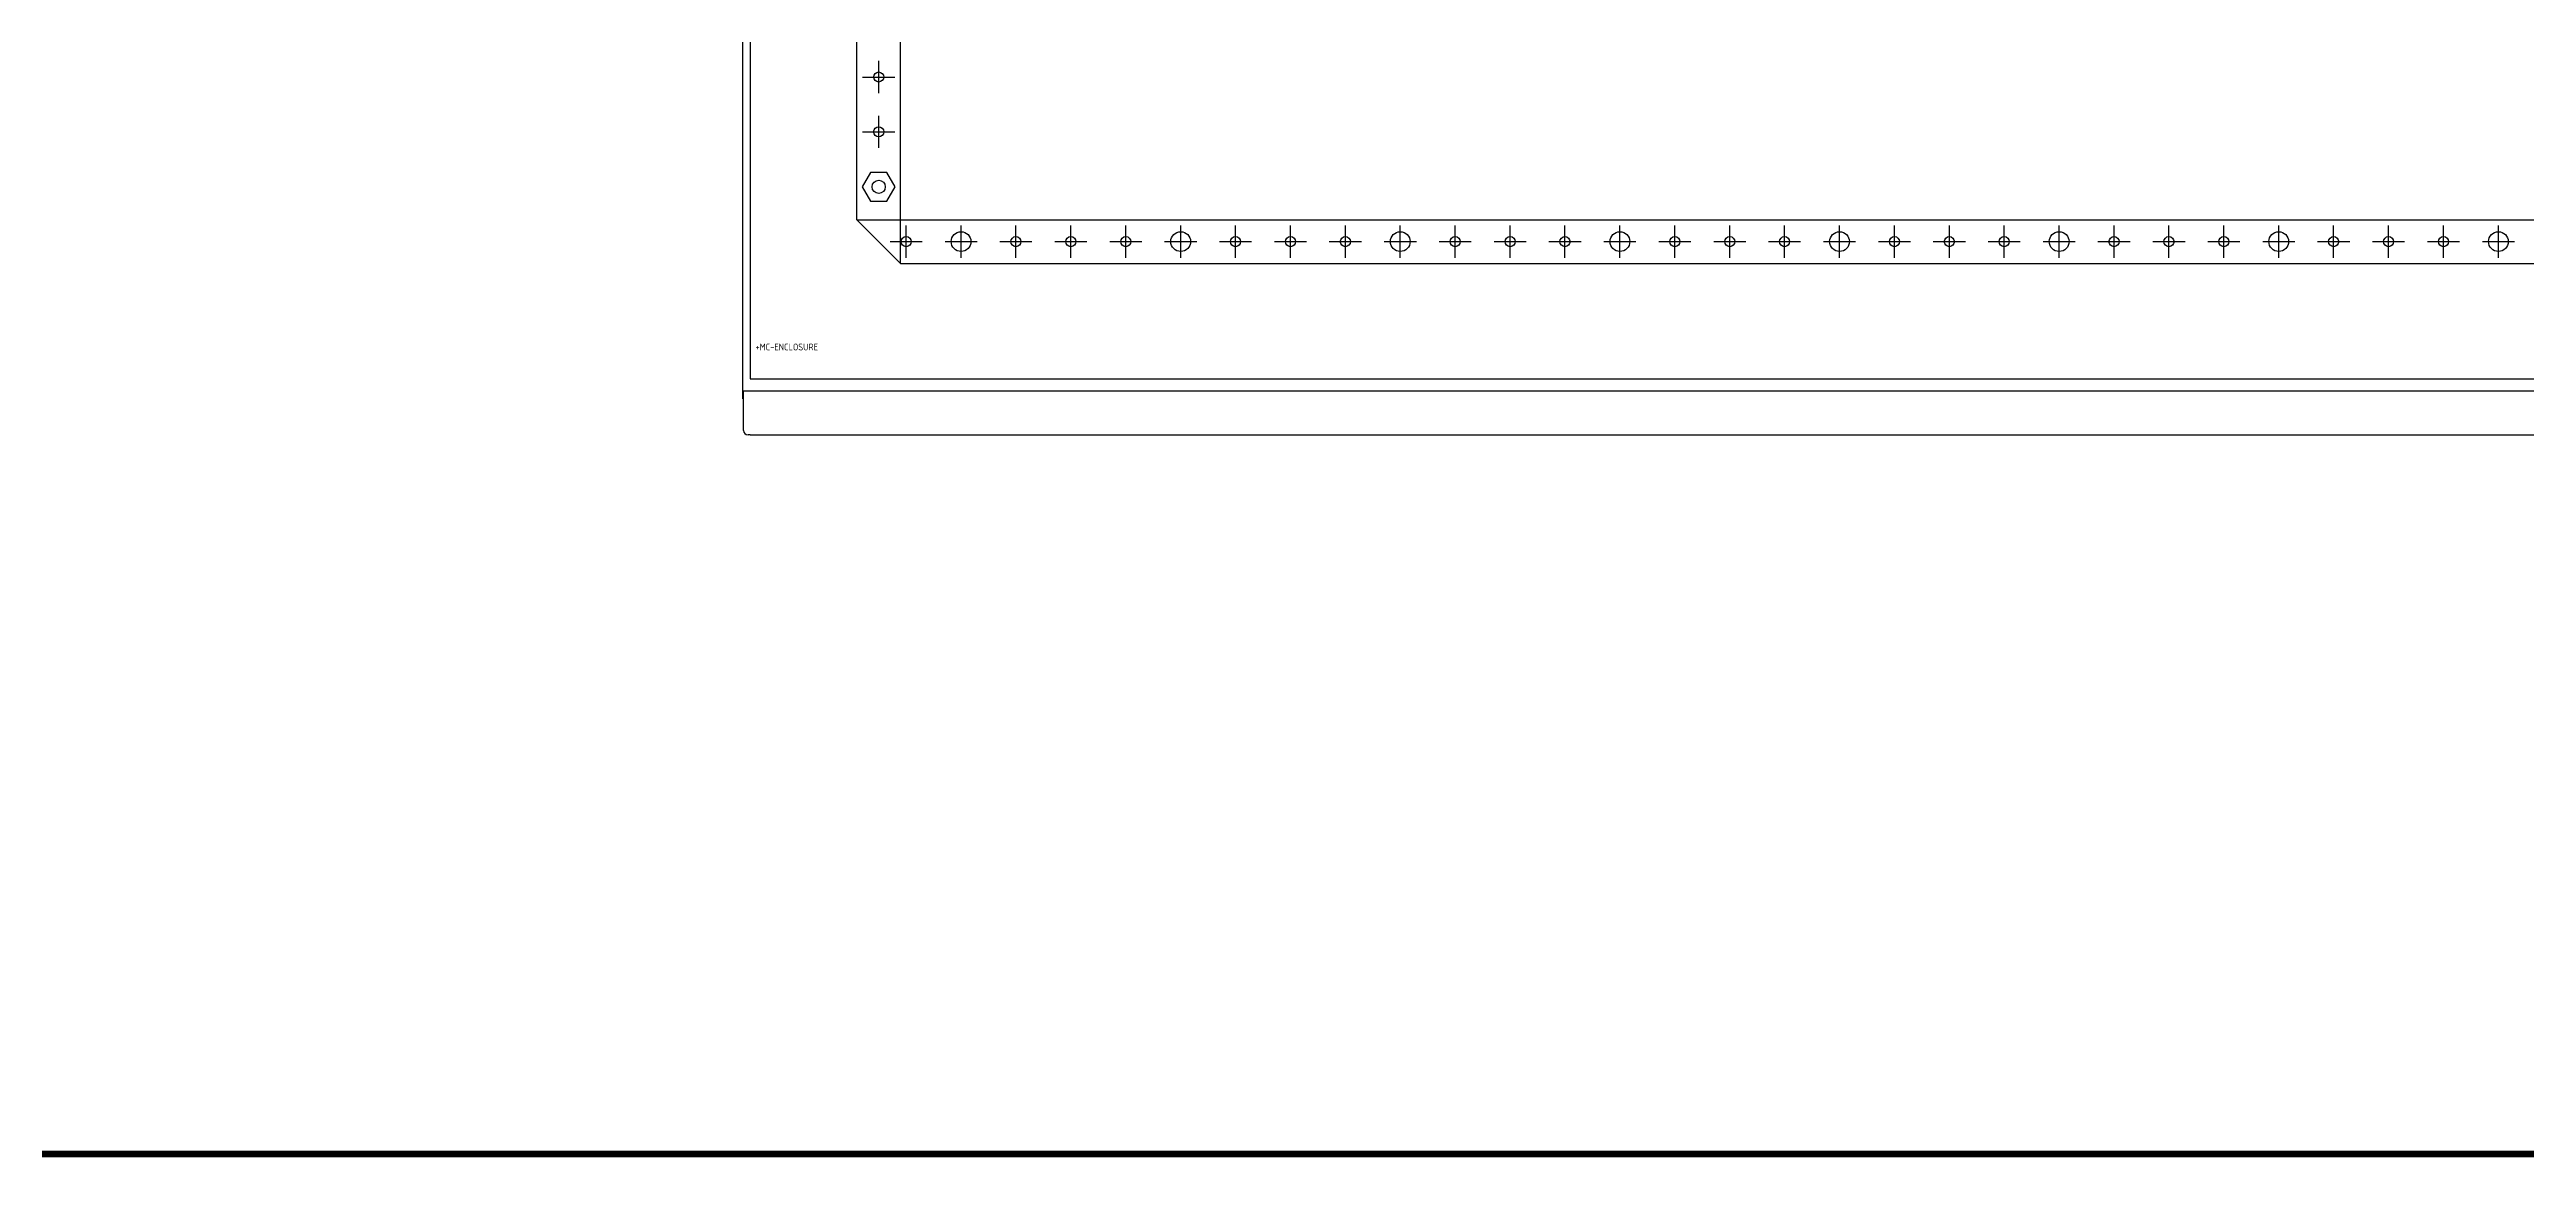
# Model space of a CAD drawing. Header units: inches. Extents: x 2 to 3359, y 2 to 2372.
# Drawn here: x 1666 to 2792, y 2 to 505 of the extents above; entities that cross this region are included whole.
import ezdxf
from ezdxf.enums import TextEntityAlignment as Align

# ---------------------------------------------------------------- set-up
doc = ezdxf.new("R2010")
doc.units = ezdxf.units.IN
doc.header["$LTSCALE"] = 10
doc.header["$MEASUREMENT"] = 0
doc.linetypes.add('CENTER', pattern=[2, 1.25, -0.25, 0.25, -0.25])
for name, color, linetype in [('PSYMS', 7, 'Continuous'), ('PTAG', 150, 'Continuous'), ('TITLE', 7, 'Continuous')]:
    doc.layers.add(name, color=color, linetype=linetype)
doc.styles.add('ITALIC', font='ITALIC')
doc.styles.add('SIMPLEX', font='simplex')
doc.styles.add('WD_IEC', font='isocp2.shx', dxfattribs={"width": 0.9, "height": 4})

# ---------------------------------------------------------------- blocks, each defined once
blk = doc.blocks.new('5084600')
for p, q in [((0.118, 70.681), (0.118, 0.924)), ((-0.02, 69.98), (-0.02, 0.567)), ((2.024, 3.773), (2.024, 24.411)), ((2.81, 2.987), (2.81, 24.322)), ((2.024, 3.773), (2.81, 2.987)), ((2.024, 3.773), (19.611, 3.773)), ((19.611, 3.773), (37.197, 3.773)), ((2.81, 2.987), (19.611, 2.987)), ((19.611, 2.987), (36.411, 2.987)), ((0.118, 0.924), (19.611, 0.924)), ((19.611, 0.924), (39.104, 0.924)), ((0, 0.707), (0.118, 0.707)), ((0, 0), (0, 0.707)), ((0.118, 0.707), (19.611, 0.707)), ((19.611, 0.707), (39.104, 0.707)), ((0.118, -0.079), (0.079, -0.079)), ((0.118, -0.079), (15.681, -0.079)), ((0.118, -0.079), (19.611, -0.079)), ((19.611, -0.079), (39.104, -0.079)), ((23.541, -0.079), (39.104, -0.079))]:
    blk.add_line(p, q)
at = {"linetype": 'CENTER'}
for p, q in [((2.13, 6.327), (2.704, 6.327)), ((2.417, 6.04), (2.417, 6.614)), ((2.13, 5.345), (2.704, 5.345)), ((2.417, 5.058), (2.417, 5.632)), ((2.908, 3.093), (2.908, 3.667)), ((3.891, 3.093), (3.891, 3.667)), ((4.873, 3.093), (4.873, 3.667)), ((5.856, 3.093), (5.856, 3.667)), ((6.838, 3.093), (6.838, 3.667)), ((7.821, 3.093), (7.821, 3.667)), ((8.803, 3.093), (8.803, 3.667)), ((9.786, 3.093), (9.786, 3.667)), ((10.768, 3.093), (10.768, 3.667)), ((11.751, 3.093), (11.751, 3.667)), ((12.733, 3.093), (12.733, 3.667)), ((13.716, 3.093), (13.716, 3.667)), ((14.698, 3.093), (14.698, 3.667)), ((15.681, 3.093), (15.681, 3.667)), ((16.663, 3.093), (16.663, 3.667)), ((17.646, 3.093), (17.646, 3.667)), ((18.628, 3.093), (18.628, 3.667)), ((19.611, 3.093), (19.611, 3.667)), ((20.593, 3.093), (20.593, 3.667)), ((21.576, 3.093), (21.576, 3.667)), ((22.558, 3.093), (22.558, 3.667)), ((23.541, 3.093), (23.541, 3.667)), ((23.541, 3.093), (23.541, 3.667)), ((24.523, 3.093), (24.523, 3.667)), ((25.506, 3.093), (25.506, 3.667)), ((26.488, 3.093), (26.488, 3.667)), ((27.471, 3.093), (27.471, 3.667)), ((27.471, 3.093), (27.471, 3.667)), ((28.453, 3.093), (28.453, 3.667)), ((29.436, 3.093), (29.436, 3.667)), ((30.418, 3.093), (30.418, 3.667)), ((31.401, 3.093), (31.401, 3.667)), ((31.401, 3.093), (31.401, 3.667)), ((2.621, 3.38), (3.195, 3.38)), ((3.604, 3.38), (4.178, 3.38)), ((4.586, 3.38), (5.16, 3.38)), ((5.569, 3.38), (6.143, 3.38)), ((6.551, 3.38), (7.125, 3.38)), ((7.534, 3.38), (8.108, 3.38)), ((8.516, 3.38), (9.09, 3.38)), ((9.499, 3.38), (10.073, 3.38)), ((10.481, 3.38), (11.055, 3.38)), ((11.464, 3.38), (12.038, 3.38)), ((12.446, 3.38), (13.02, 3.38)), ((13.429, 3.38), (14.003, 3.38)), ((14.411, 3.38), (14.985, 3.38)), ((15.394, 3.38), (15.968, 3.38)), ((16.376, 3.38), (16.95, 3.38)), ((17.359, 3.38), (17.933, 3.38)), ((18.341, 3.38), (18.915, 3.38)), ((19.324, 3.38), (19.898, 3.38)), ((20.306, 3.38), (20.88, 3.38)), ((21.289, 3.38), (21.863, 3.38)), ((22.271, 3.38), (22.845, 3.38)), ((23.254, 3.38), (23.828, 3.38)), ((24.236, 3.38), (24.81, 3.38)), ((25.219, 3.38), (25.793, 3.38)), ((26.201, 3.38), (26.775, 3.38)), ((27.184, 3.38), (27.758, 3.38)), ((28.166, 3.38), (28.74, 3.38)), ((29.149, 3.38), (29.723, 3.38)), ((30.131, 3.38), (30.705, 3.38)), ((31.114, 3.38), (31.688, 3.38))]:
    blk.add_line(p, q, dxfattribs=at)
blk.add_lwpolyline([(2.269, 4.618), (2.122, 4.362), (2.269, 4.107), (2.564, 4.107), (2.712, 4.362), (2.564, 4.618)], close=True)
for centre, radius in [((2.417, 6.327), 0.0904), ((2.417, 5.345), 0.0904), ((2.417, 4.362), 0.118), ((3.891, 3.38), 0.177), ((7.821, 3.38), 0.177), ((11.751, 3.38), 0.177), ((15.681, 3.38), 0.177), ((19.611, 3.38), 0.177), ((23.541, 3.38), 0.177), ((23.541, 3.38), 0.177), ((27.471, 3.38), 0.177), ((27.471, 3.38), 0.177), ((31.401, 3.38), 0.177), ((31.401, 3.38), 0.177), ((2.908, 3.38), 0.0904), ((4.873, 3.38), 0.0904), ((5.856, 3.38), 0.0904), ((6.838, 3.38), 0.0904), ((8.803, 3.38), 0.0904), ((9.786, 3.38), 0.0904), ((10.768, 3.38), 0.0904), ((12.733, 3.38), 0.0904), ((13.716, 3.38), 0.0904), ((14.698, 3.38), 0.0904), ((16.663, 3.38), 0.0904), ((17.646, 3.38), 0.0904), ((18.628, 3.38), 0.0904), ((20.593, 3.38), 0.0904), ((21.576, 3.38), 0.0904), ((22.558, 3.38), 0.0904), ((24.523, 3.38), 0.0904), ((25.506, 3.38), 0.0904), ((26.488, 3.38), 0.0904), ((28.453, 3.38), 0.0904), ((29.436, 3.38), 0.0904), ((30.418, 3.38), 0.0904)]:
    blk.add_circle(centre, radius)
blk.add_arc((0.079, 0), 0.0786, 180, 270)
blk = doc.blocks.new('acade_title')
at = {"layer": 'TITLE', "const_width": 0.784}
blk.add_lwpolyline([(765.79, 7.07), (765.79, 586.36), (759.5, 592.64), (7.07, 592.64), (0.79, 586.36), (0.79, 7.07), (7.07, 0.79), (759.5, 0.79)], close=True, dxfattribs=at)
at = {"layer": 'TITLE', "color": 1, "style": 'ITALIC'}
for tag, height, p in [('TITLE#1', 3, (806.47, 85.58)), ('TITLE#2', 3, (806.47, 80.5)), ('TITLE#3', 3, (806.47, 75.41)), ('TITLE#4', 3, (806.47, 70.33)), ('DWG#', 4, (806.47, 20.76))]:
    blk.add_attdef(tag, text='', height=height, dxfattribs=at).set_placement(p, align=Align.CENTER)
at = {"layer": 'TITLE', "color": 1, "style": 'SIMPLEX'}
blk.add_attdef('CAD#', (772.63, 49.19), '', height=2.5, rotation=90, dxfattribs=at)
at = {"layer": 'TITLE', "color": 1}
for tag, p, height, style in [('ENGINEER', (783.37, 49.19), 2.5, 'ITALIC'), ('CHKDBY', (813.2, 49.2), 2.5, 'ITALIC'), ('JOB#', (789.06, 41.3), 2.5, 'SIMPLEX'), ('DRAWNBY', (814.95, 41.3), 2.5, 'ITALIC'), ('SCALE', (786.29, 33.76), 2.5, 'SIMPLEX'), ('DATE', (812.8, 33.76), 2.5, 'SIMPLEX'), ('SHTS', (815.9, 6.29), 4, 'ITALIC')]:
    blk.add_attdef(tag, p, '', height=height, dxfattribs=dict(at, style=style))
at = {"layer": 'TITLE', "color": 1, "style": 'ITALIC'}
blk.add_attdef('SH#', text='', height=4, dxfattribs=at).set_placement((799.54, 6.29), align=Align.RIGHT)
at = {"layer": 'TITLE', "color": 7, "flags": 9}
blk.add_attdef('WD_TB', (782.91, 0.79), '', height=3.14, dxfattribs=at)

msp = doc.modelspace()

# ---------------------------------------------------------------- block references
at = {"xscale": 4, "yscale": 4, "zscale": 4}
msp.add_blockref('acade_title', (0, 0), dxfattribs=at)
at = {"layer": 'PSYMS'}
ref = msp.add_blockref('5084600', (1981.9, 332.1), dxfattribs=dict(at, xscale=25.39999999999964, yscale=25.39999999999964, zscale=25.39999999999964))
ref.add_attrib('P_TAG1', '+MC-ENCLOSURE', dxfattribs={"layer": 'PTAG', "height": 3.125, "style": 'WD_IEC'}).set_placement((2001.5, 368.5), align=Align.CENTER)

doc.saveas('drawing.dxf')
